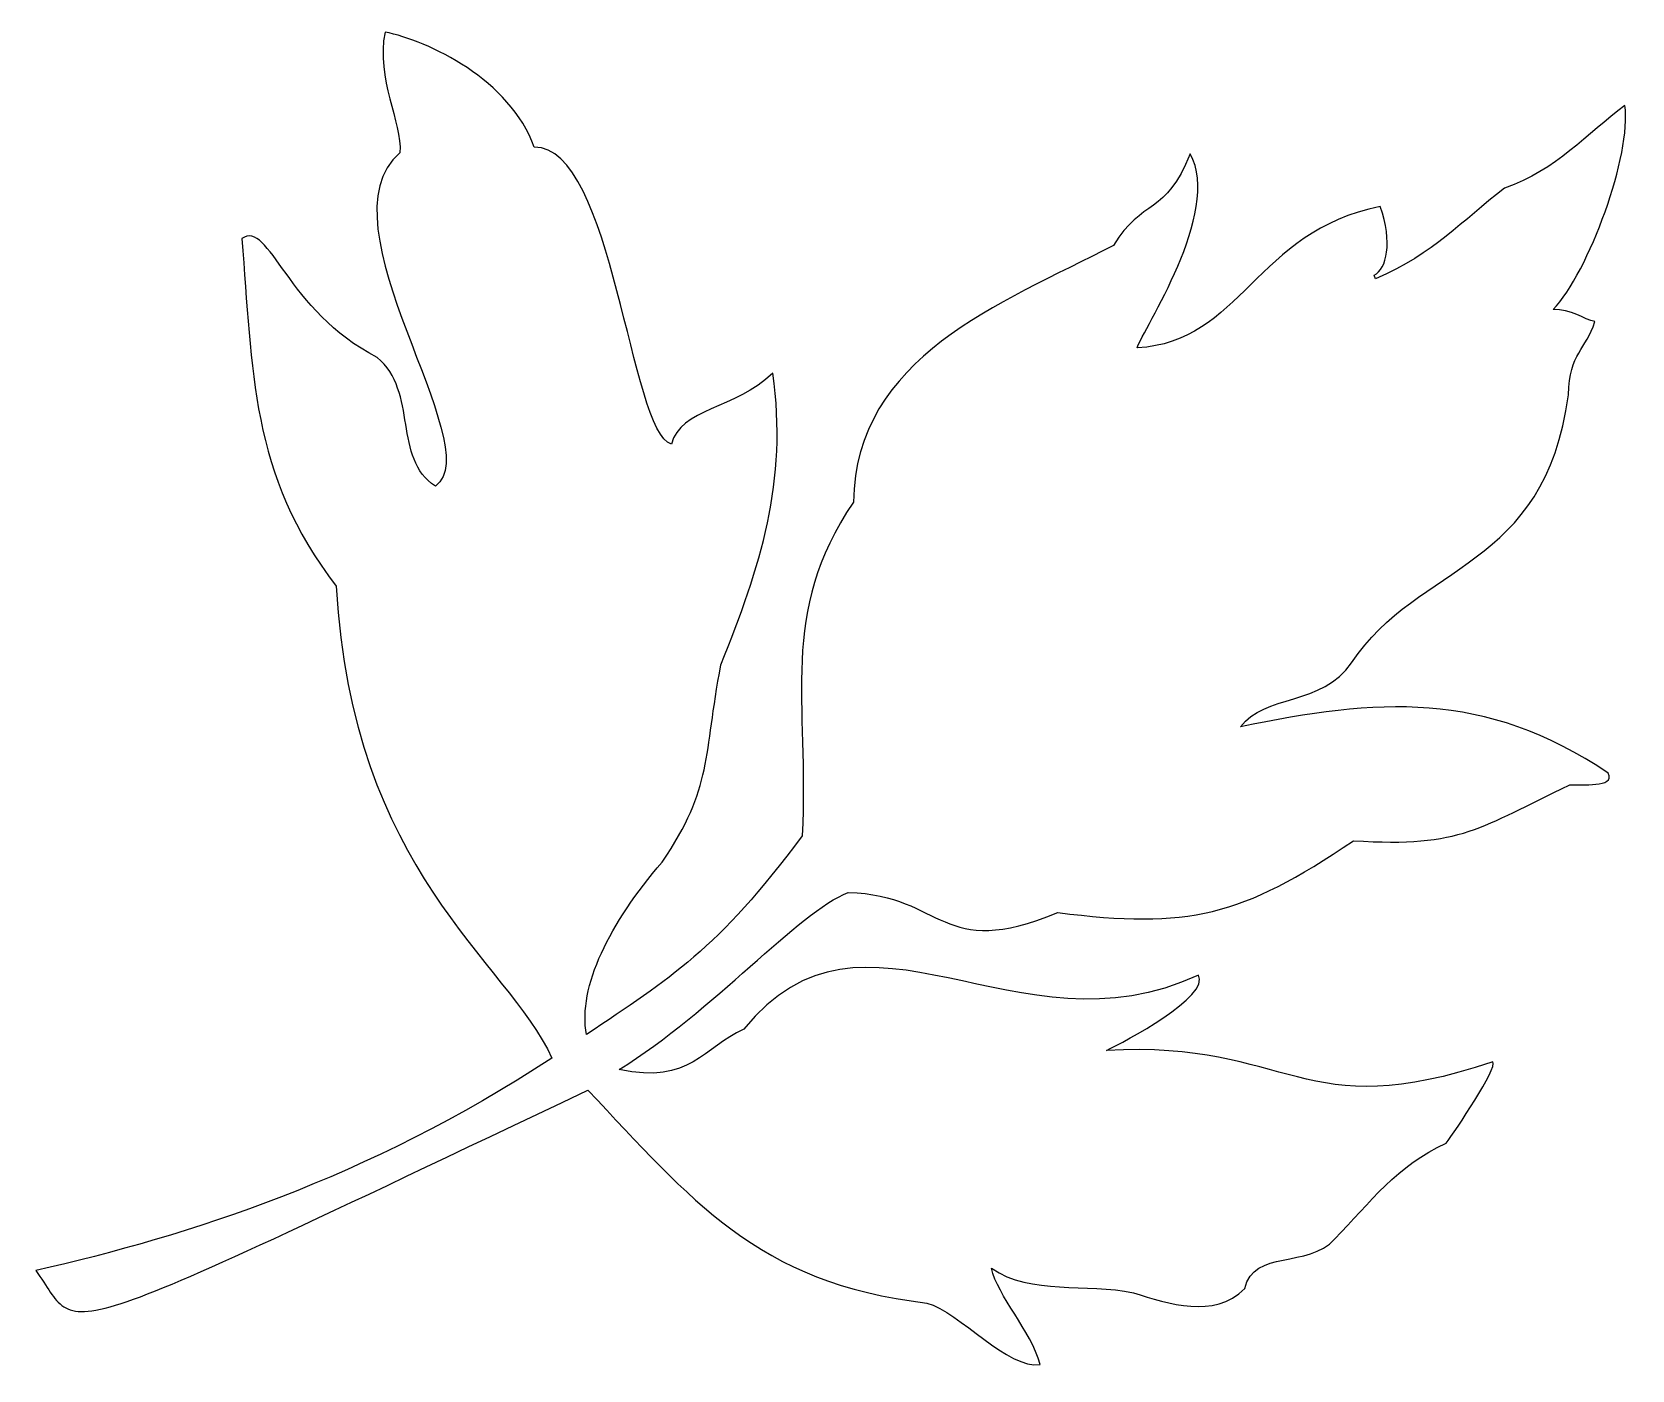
# Model space of a CAD drawing. Header units: centimetres. Extents: x -0.36 to 5.04, y -0.06 to 4.46.
import ezdxf

# ---------------------------------------------------------------- set-up
doc = ezdxf.new("R2010")
doc.units = ezdxf.units.CM
doc.header["$MEASUREMENT"] = 0
doc.layers.add('Layer 1', color=7, linetype='Continuous')

msp = doc.modelspace()

# ---------------------------------------------------------------- linework, layer by layer
at = {"layer": 'Layer 1', "color": 56}
msp.add_open_spline([(-0.34909, 0.2764), (0.16888, 0.39502), (0.76575, 0.58335), (1.39384, 0.99388), (1.39384, 0.99388), (1.24037, 1.32562), (0.71821, 1.62433), (0.66538, 2.58758), (0.66538, 2.58758), (0.3736, 2.9662), (0.38302, 3.31861), (0.34671, 3.76156), (0.34671, 3.76156), (0.43999, 3.82627), (0.49873, 3.51603), (0.80334, 3.36011), (0.80334, 3.36011), (0.94336, 3.24516), (0.85543, 3.01757), (1.00052, 2.9255), (1.00052, 2.9255), (1.18286, 3.05947), (0.59976, 3.81139), (0.88043, 4.05142), (0.88043, 4.05142), (0.88843, 4.15536), (0.79838, 4.29822), (0.83014, 4.45921), (0.83014, 4.45921), (0.97688, 4.42877), (1.2539, 4.29835), (1.33386, 4.06974), (1.33386, 4.06974), (1.59988, 4.07843), (1.65878, 3.10387), (1.79722, 3.0675), (1.79722, 3.0675), (1.82702, 3.18683), (2.01276, 3.18568), (2.13996, 3.30684), (2.13996, 3.30684), (2.19143, 2.93876), (2.09795, 2.65583), (1.96474, 2.32251), (1.96474, 2.32251), (1.90461, 2.01018), (1.93969, 1.91181), (1.76579, 1.65544), (1.76579, 1.65544), (1.5898, 1.45055), (1.4807, 1.23601), (1.51067, 1.07307), (1.51067, 1.07307), (1.79263, 1.26488), (1.95256, 1.35757), (2.23908, 1.74489), (2.23908, 1.74489), (2.2625, 2.20279), (2.1566, 2.49249), (2.41208, 2.87166), (2.41208, 2.87166), (2.41947, 3.36226), (2.90663, 3.54047), (3.2903, 3.73834), (3.2903, 3.73834), (3.3867, 3.89775), (3.46739, 3.83948), (3.54958, 4.04825), (3.54958, 4.04825), (3.65863, 3.84896), (3.38783, 3.45271), (3.37051, 3.39246), (3.37051, 3.39246), (3.72076, 3.41091), (3.77078, 3.78578), (4.19144, 3.87014), (4.19144, 3.87014), (4.23353, 3.74818), (4.21334, 3.65894), (4.17134, 3.63788), (4.17134, 3.63788), (4.17134, 3.63788), (4.17584, 3.62582), (4.17584, 3.62582), (4.17584, 3.62582), (4.37802, 3.71339), (4.46328, 3.81991), (4.61142, 3.93142), (4.61142, 3.93142), (4.78714, 3.99292), (4.88839, 4.1157), (5.01754, 4.21078), (5.01754, 4.21078), (5.0416, 4.04808), (4.89566, 3.64687), (4.77513, 3.52156), (4.77513, 3.52156), (4.8354, 3.52604), (4.88027, 3.48745), (4.91593, 3.48113), (4.91593, 3.48113), (4.88529, 3.38399), (4.83163, 3.37762), (4.82669, 3.23392), (4.82669, 3.23392), (4.74805, 2.63993), (4.32029, 2.66966), (4.09449, 2.32901), (4.09449, 2.32901), (3.9953, 2.18391), (3.79942, 2.22202), (3.71961, 2.11286), (3.71961, 2.11286), (4.1791, 2.20736), (4.54354, 2.23886), (4.96131, 1.95598), (4.96131, 1.95598), (4.98705, 1.90489), (4.86783, 1.9205), (4.83168, 1.9166), (4.83168, 1.9166), (4.52852, 1.77391), (4.47098, 1.7041), (4.10104, 1.72821), (4.10104, 1.72821), (3.71944, 1.47045), (3.54615, 1.42998), (3.1019, 1.48534), (3.1019, 1.48534), (2.70319, 1.32093), (2.7218, 1.54255), (2.39471, 1.55364), (2.39471, 1.55364), (2.22415, 1.48621), (1.93897, 1.15256), (1.62055, 0.95508), (1.62055, 0.95508), (1.86265, 0.90382), (1.90589, 1.03098), (2.04209, 1.09128), (2.04209, 1.09128), (2.44684, 1.59753), (2.96431, 0.98697), (3.57761, 1.27421), (3.57761, 1.27421), (3.61794, 1.203), (3.32799, 1.04894), (3.26708, 1.02009), (3.26708, 1.02009), (3.89759, 1.05287), (3.92011, 0.76032), (4.5717, 0.98172), (4.5717, 0.98172), (4.58945, 0.96216), (4.44463, 0.74746), (4.41397, 0.70623), (4.41397, 0.70623), (4.24951, 0.63303), (4.15627, 0.50557), (4.038, 0.38314), (4.038, 0.38314), (3.94585, 0.28164), (3.76582, 0.35073), (3.73358, 0.21566), (3.73358, 0.21566), (3.62766, 0.1112), (3.47916, 0.16489), (3.35752, 0.20114), (3.35752, 0.20114), (3.19909, 0.23611), (3.01173, 0.19174), (2.8781, 0.28453), (2.8781, 0.28453), (2.89965, 0.18905), (3.01133, 0.075), (3.04238, -0.04074), (3.04238, -0.04074), (2.93581, -0.05941), (2.77069, 0.13573), (2.65999, 0.16685), (2.65999, 0.16685), (2.08512, 0.23343), (1.86382, 0.51891), (1.51506, 0.88558), (1.51506, 0.88558), (-0.3621, -0.00501), (-0.1904, 0.05798), (-0.3491, 0.27641), (-0.3491, 0.27641), (-0.3491, 0.27641), (-0.34909, 0.2764), (-0.34909, 0.2764)], degree=3, knots=[0, 0, 0, 0, 0.0204082, 0.0204082, 0.0204082, 0.0204082, 0.0408163, 0.0408163, 0.0408163, 0.0408163, 0.0612245, 0.0612245, 0.0612245, 0.0612245, 0.0816327, 0.0816327, 0.0816327, 0.0816327, 0.1020408, 0.1020408, 0.1020408, 0.1020408, 0.122449, 0.122449, 0.122449, 0.122449, 0.1428571, 0.1428571, 0.1428571, 0.1428571, 0.1632653, 0.1632653, 0.1632653, 0.1632653, 0.1836735, 0.1836735, 0.1836735, 0.1836735, 0.2040816, 0.2040816, 0.2040816, 0.2040816, 0.2244898, 0.2244898, 0.2244898, 0.2244898, 0.244898, 0.244898, 0.244898, 0.244898, 0.2653061, 0.2653061, 0.2653061, 0.2653061, 0.2857143, 0.2857143, 0.2857143, 0.2857143, 0.3061224, 0.3061224, 0.3061224, 0.3061224, 0.3265306, 0.3265306, 0.3265306, 0.3265306, 0.3469388, 0.3469388, 0.3469388, 0.3469388, 0.3673469, 0.3673469, 0.3673469, 0.3673469, 0.3877551, 0.3877551, 0.3877551, 0.3877551, 0.4081633, 0.4081633, 0.4081633, 0.4081633, 0.4285714, 0.4285714, 0.4285714, 0.4285714, 0.4489796, 0.4489796, 0.4489796, 0.4489796, 0.4693878, 0.4693878, 0.4693878, 0.4693878, 0.4897959, 0.4897959, 0.4897959, 0.4897959, 0.5102041, 0.5102041, 0.5102041, 0.5102041, 0.5306122, 0.5306122, 0.5306122, 0.5306122, 0.5510204, 0.5510204, 0.5510204, 0.5510204, 0.5714286, 0.5714286, 0.5714286, 0.5714286, 0.5918367, 0.5918367, 0.5918367, 0.5918367, 0.6122449, 0.6122449, 0.6122449, 0.6122449, 0.6326531, 0.6326531, 0.6326531, 0.6326531, 0.6530612, 0.6530612, 0.6530612, 0.6530612, 0.6734694, 0.6734694, 0.6734694, 0.6734694, 0.6938776, 0.6938776, 0.6938776, 0.6938776, 0.7142857, 0.7142857, 0.7142857, 0.7142857, 0.7346939, 0.7346939, 0.7346939, 0.7346939, 0.755102, 0.755102, 0.755102, 0.755102, 0.7755102, 0.7755102, 0.7755102, 0.7755102, 0.7959184, 0.7959184, 0.7959184, 0.7959184, 0.8163265, 0.8163265, 0.8163265, 0.8163265, 0.8367347, 0.8367347, 0.8367347, 0.8367347, 0.8571429, 0.8571429, 0.8571429, 0.8571429, 0.877551, 0.877551, 0.877551, 0.877551, 0.8979592, 0.8979592, 0.8979592, 0.8979592, 0.9183673, 0.9183673, 0.9183673, 0.9183673, 0.9387755, 0.9387755, 0.9387755, 0.9387755, 0.9591837, 0.9591837, 0.9591837, 0.9591837, 1, 1, 1, 1], dxfattribs=at)

doc.saveas('drawing.dxf')
